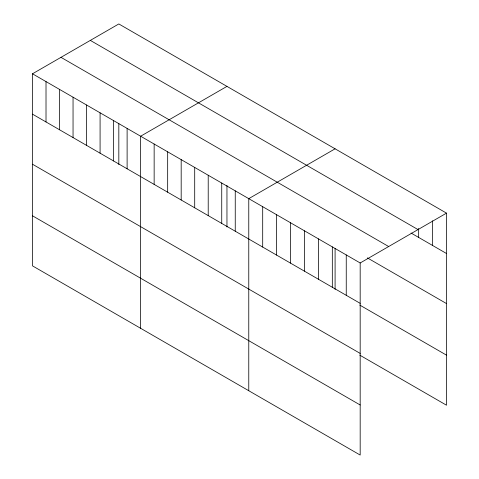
<?xml version="1.0" encoding="UTF-8"?>
<svg xmlns="http://www.w3.org/2000/svg" width="479" height="479" viewBox="0 0 479 479"><rect width="100%" height="100%" fill="white"/><g stroke="black" fill="none" stroke-linecap="round" stroke-linejoin="round"><path stroke-width="0.72" d="M32.494 73.79L360.178 262.977L360.178 455.05L32.494 265.863L32.494 73.79L118.822 23.95L446.506 213.137L446.506 405.21L359.777 355.143M226.956 86.382L140.634 136.222L140.634 328.295M335.09 148.813L248.769 198.653L248.769 390.726M360.178 262.977L446.506 213.137M90.333 40.398L418.017 229.585M411.054 233.039L446.506 253.505M60.983 57.342L388.667 246.529M367.375 257.888L446.506 303.572M32.494 114.158L360.178 303.345M359.777 305.081L446.506 355.149M32.494 164.225L360.178 353.406M32.494 215.801L360.178 404.989M432.579 220.795L432.579 245.47M418.652 228.453L418.652 237.428M346.251 254.936L346.251 295.303M335.09 248.559L335.09 289.394M332.324 246.895L332.324 287.268M318.397 238.853L318.397 279.227M304.47 230.812L304.47 271.186M290.543 222.771L290.543 263.145M276.623 214.73L276.623 255.103M262.696 206.694L262.696 247.062M235.249 190.846L235.249 231.219M226.956 185.409L226.956 226.962M221.735 183.044L221.735 223.418M208.215 175.242L208.215 215.61M194.702 167.434L194.702 207.808M181.182 159.633L181.182 200.006M167.668 151.831L167.668 192.199M154.148 144.023L154.148 184.397M127.115 128.414L127.115 168.788M118.822 123.696L118.822 164.531M113.601 120.612L113.601 160.986M100.081 112.81L100.081 153.178M86.561 105.003L86.561 145.377M73.047 97.201L73.047 137.575M59.528 89.399L59.528 129.767M46.014 81.592L46.014 121.965"/></g></svg>
